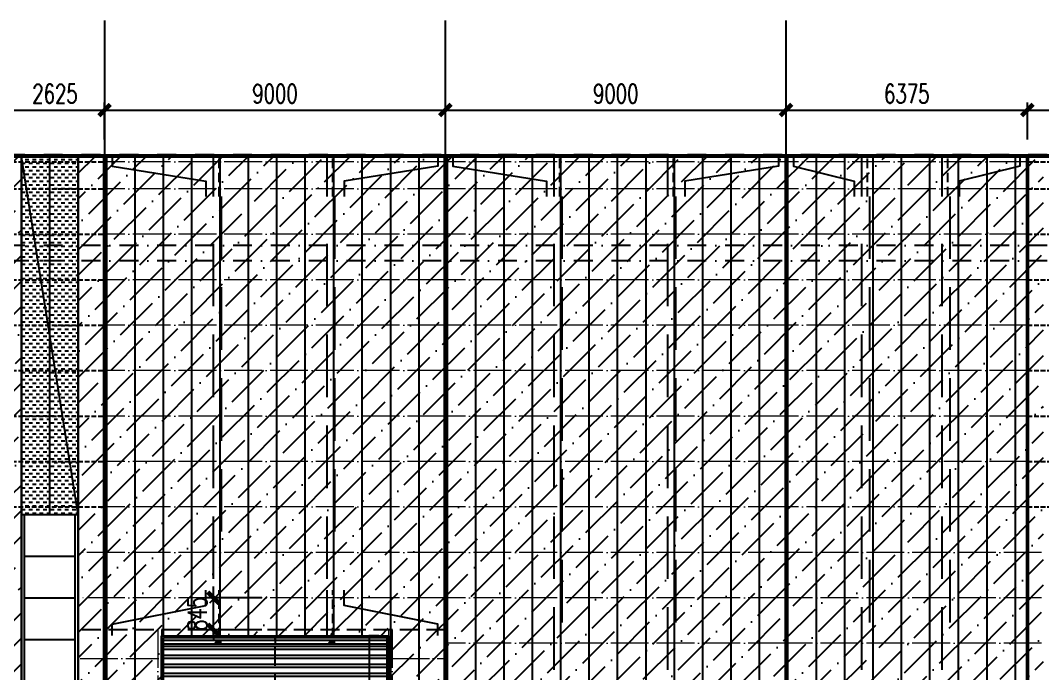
# Model space of a CAD drawing. Extents: x -2072575 to 87763, y -155913 to 742026.
# Drawn here: x -1248479 to -1221479, y 511087 to 528335 of the extents above; entities that cross this region are included whole.
import ezdxf

# ---------------------------------------------------------------- set-up
doc = ezdxf.new("R2010")
doc.units = 0
doc.header["$LTSCALE"] = 1000
for name, pattern in [('20剖面图$0$DASH', [0.35, 0.25, -0.1]), ('__DASH', [0.35, 0.25, -0.1]), ('CENTER', [2, 1.25, -0.25, 0.25, -0.25]), ('DASHDOT', [1, 0.5, -0.25, 0, -0.25]), ('DASHED', [0.75, 0.5, -0.25]), ('DOT', [0.25, 0, -0.25]), ('DOTE', [2.42, 2, -0.2, 0.02, -0.2]), ('HIDDEN2', [0.1875, 0.125, -0.0625])]:
    doc.linetypes.add(name, pattern=pattern)
doc.layers.get('Defpoints').update_dxf_attribs({"color": 210})
for name, color, linetype in [('!ZN1-填充-8', 8, 'Continuous'), ('12圆钢+30钢套管撑杆', 3, 'Continuous'), ('12圆钢斜拉条', 30, 'Continuous'), ('12圆钢直拉条', 22, 'Continuous'), ('250×150×4.5×8 H型钢', 3, 'HIDDEN2'), ('3铝板幕墙', 3, 'Continuous'), ('4玻璃幕墙', 4, 'Continuous'), ('60x60x5钢方管', 6, '20剖面图$0$DASH'), ('A-AXIS-DOTE', 14, 'DOTE'), ('A-HATCH-2', 251, 'Continuous'), ('A-LIN-V', 9, 'Continuous'), ('A-WINDOW', 140, 'Continuous'), ('A-云线', 50, 'Continuous'), ('A-门窗表显示尺寸', 160, 'Continuous'), ('AS-WALL', 40, 'Continuous'), ('DIM', 173, 'Continuous'), ('DOT', 8, 'DOT'), ('DOTE', 1, 'CENTER'), ('IE-填充-JYZS', 7, 'Continuous'), ('压型钢板', 23, 'Continuous')]:
    doc.layers.add(name, color=color, linetype=linetype)
doc.layers.add('冷弯薄壁C型钢 250x75x20x3.0', color=51, linetype='DOTE', lineweight=0)
doc.layers.add('梁', color=4, linetype='Continuous', lineweight=18)
doc.styles.add('A-DIM_T3', font='SIMPLEX', dxfattribs={"width": 0.705882, "bigfont": 'GBCBIG'})
doc.styles.add('A-STANDARD', font='SIMPLEX', dxfattribs={"bigfont": 'GBCBIG'})
doc.styles.add('DHTEXT-1', font='romans.shx', dxfattribs={"width": 0.7, "bigfont": 'chinese.shx'})
doc.dimstyles.new('A-DIM&&20', dxfattribs={"dimtxt": 59.5, "dimasz": 20, "dimexe": 20, "dimexo": 20, "dimgap": 25.25, "dimtad": 1, "dimdec": 0, "dimzin": 0, "dimdsep": 46, "dimtxsty": 'A-DIM_T3', "dimblk": 'ARCHTICK', "dimcen": 0.09, "dimclrt": 7, "dimazin": 2, "dimtfac": 1, "dimtdec": 0, "dimtix": 1, "dimtmove": 2, "dimatfit": 3, "dimfxl": 0, "dimtolj": 1, "dimtzin": 0, "dimarcsym": 0})
doc.dimstyles.new('ZN200', dxfattribs={"dimscale": 200, "dimtxt": 2.5, "dimasz": 1.5, "dimexe": 1, "dimexo": 2, "dimgap": 0.9, "dimtad": 1, "dimdec": 0, "dimdsep": 46, "dimtxsty": 'DHTEXT-1', "dimblk": 'ARCHTICK', "dimcen": 2.5, "dimclrd": 173, "dimclre": 173, "dimclrt": 7, "dimazin": 2, "dimtfac": 1, "dimtdec": 0, "dimtix": 1, "dimtmove": 2, "dimatfit": 3, "dimfxl": 0, "dimtolj": 1, "dimtzin": 0, "dimarcsym": 0})
pattern_1 = [(45, (1318253.53, -507087.46), (252.5697, 926.08891), [1190.625, -238.125, 0, -238.125])]

# ---------------------------------------------------------------- blocks, each defined once
blk = doc.blocks.new('20250821133133')
at = {"layer": 'DOT', "linetype": 'DASHDOT'}
for p, q in [((163899.6, 17700), (-7859.1, 17700)), ((163899.6, 15300), (-7859.1, 15300)), ((163899.6, 14900), (-7859.1, 14900))]:
    blk.add_line(p, q, dxfattribs=at)
at = {"layer": 'DOTE', "ltscale": 250}
for p, q in [((72000, -5350), (72000, 21247.6)), ((81000, -5350), (81000, 21247.6)), ((90000, -5350), (90000, 21247.6))]:
    blk.add_line(p, q, dxfattribs=at)
blk = doc.blocks.new('20250905092536')
at = {"layer": '!ZN1-填充-8'}
h = blk.add_hatch(dxfattribs=at)
h.set_pattern_fill('ANSI36', color=252, scale=300, style=0)
h.set_pattern_definition(pattern_1)
h.paths.add_polyline_path([(69800, 0), (46600, 0), (67500, 0), (67500, 2400), (46500, 2400), (46500, 0), (42779, 0), (42800, 0), (44300, 0), (44300, 17650), (69800, 17650)])
h = blk.add_hatch(dxfattribs=at)
h.set_pattern_fill('ANSI36', color=252, scale=300, style=0)
h.set_pattern_definition(pattern_1)
h.paths.add_polyline_path([(96800, 17650), (71300, 17650), (71300, 0), (73500, 0), (73500, 5000), (79500, 5000), (79500, 0), (79800, 0), (81800, 0), (81800, 2400), (94500, 2400), (94500, 0), (81800, 0), (96800, 0)])
at = {"layer": 'IE-填充-JYZS', "ltscale": 10}
h = blk.add_hatch(dxfattribs=at)
h.set_pattern_fill('DASH', color=252, scale=100)
h.set_pattern_definition([(0, (1318253.53, -507087.465), (95.25, 95.25), [95.25, -95.25])])
h.paths.add_polyline_path([(69800, 8200), (71300, 8200), (71300, 17650), (69800, 17650)])
at = {"layer": '4玻璃幕墙', "color": 252, "ltscale": 1.5}
for p, q in [((69800, 0), (69800, 8200)), ((69800, 8200), (71300, 8200)), ((69880, 0), (69880, 8200)), ((71220, 0), (71220, 8200)), ((71300, 0), (71300, 8200)), ((69880, 7100), (71220, 7100)), ((69880, 6000), (71220, 6000)), ((69880, 4900), (71220, 4900))]:
    blk.add_line(p, q, dxfattribs=at)
at = {"layer": 'AS-WALL', "color": 252}
blk.add_lwpolyline([(71300, 8200), (71300, 8200), (69800, 17650)], dxfattribs=at)
at = {"layer": '压型钢板', "color": 252, "ltscale": 10}
for p, q in [((69800, 0), (69800, 17700)), ((70550, 8200), (70550, 17700)), ((71300, 0), (71300, 17700)), ((72050, 17700), (72050, 0)), ((72800, 17700), (72800, 0)), ((73550, 5000), (73550, 17700)), ((74300, 5000), (74300, 17700)), ((75050, 5000), (75050, 17700)), ((75800, 5000), (75800, 17700)), ((76550, 5000), (76550, 17700)), ((77300, 5000), (77300, 17700)), ((78050, 5000), (78050, 17700)), ((78800, 5000), (78800, 17700)), ((79550, 17700), (79550, 0)), ((80300, 17700), (80300, 0)), ((81050, 17700), (81050, 0)), ((81800, 17700), (81800, 0)), ((82550, 2400), (82550, 17700)), ((83300, 2400), (83300, 17700)), ((84050, 2400), (84050, 17700)), ((84800, 2400), (84800, 17700)), ((85550, 2400), (85550, 17700)), ((86300, 2400), (86300, 17700)), ((87050, 2400), (87050, 17700)), ((87800, 2400), (87800, 17700)), ((88550, 2400), (88550, 17700)), ((88550, 2400), (88550, 17700)), ((89300, 2400), (89300, 17700)), ((90050, 2400), (90050, 17700)), ((90800, 2400), (90800, 17700)), ((91550, 2400), (91550, 17700)), ((92300, 2400), (92300, 17700)), ((92300, 2400), (92300, 17700)), ((93050, 2400), (93050, 17700)), ((93800, 2400), (93800, 17700)), ((94550, 17700), (94550, 0)), ((95300, 17700), (95300, 0)), ((96050, 17700), (96050, 0)), ((96050, 17700), (96050, 0))]:
    blk.add_line(p, q, dxfattribs=at)
blk = doc.blocks.new('20250821140118')
at = {"layer": 'DOT', "linetype": 'DASHDOT'}
for p, q in [((163899.6, 17700), (-7859.1, 17700)), ((163899.6, 15300), (-7859.1, 15300)), ((163899.6, 14900), (-7859.1, 14900))]:
    blk.add_line(p, q, dxfattribs=at)
at = {"layer": 'DOTE', "ltscale": 250}
for p, q in [((72000, -5350), (72000, 21247.6)), ((81000, -5350), (81000, 21247.6)), ((90000, -5350), (90000, 21247.6))]:
    blk.add_line(p, q, dxfattribs=at)
blk = doc.blocks.new('_ArchTick')
at = {"color": 0, "linetype": 'ByBlock', "const_width": 0.4}
blk.add_lwpolyline([(-0.5, -0.5), (0.5, 0.5)], dxfattribs=at)
blk = doc.blocks.new('*D24')
at = {"layer": 'A-门窗表显示尺寸', "color": 0, "lineweight": -2, "transparency": 16777216}
for p, q in [((-1641480, 522217), (-1641480, 522000)), ((-1638480, 522217), (-1638480, 522000)), ((-1641480, 522020), (-1638480, 522020))]:
    blk.add_line(p, q, dxfattribs=at)
at = {"layer": 'Defpoints', "color": 0, "transparency": 16777216}
for p in [(-1641480, 522237), (-1638480, 522237), (-1638480, 522020)]:
    blk.add_point(p, dxfattribs=at)
at = {"layer": 'A-门窗表显示尺寸', "color": 0, "lineweight": -2, "transparency": 16777216, "xscale": 20, "yscale": 20, "zscale": 20, "rotation": 180}
blk.add_blockref('_ArchTick', (-1641480, 522020), dxfattribs=at)
at = {"layer": 'A-门窗表显示尺寸', "color": 0, "lineweight": -2, "transparency": 16777216, "xscale": 20, "yscale": 20, "zscale": 20}
blk.add_blockref('_ArchTick', (-1638480, 522020), dxfattribs=at)
at = {"layer": 'A-门窗表显示尺寸', "color": 7, "transparency": 16777216, "insert": (-1639980, 522075), "char_height": 59.5, "attachment_point": 5, "style": 'A-DIM_T3'}
blk.add_mtext('\\A1;3000', dxfattribs=at)
blk = doc.blocks.new('*D25')
at = {"layer": 'A-门窗表显示尺寸', "color": 0, "lineweight": -2, "transparency": 16777216}
for p, q in [((-1644480, 522217), (-1644480, 522000)), ((-1641480, 522217), (-1641480, 522000)), ((-1644480, 522020), (-1641480, 522020))]:
    blk.add_line(p, q, dxfattribs=at)
at = {"layer": 'Defpoints', "color": 0, "transparency": 16777216}
for p in [(-1644480, 522237), (-1641480, 522237), (-1641480, 522020)]:
    blk.add_point(p, dxfattribs=at)
at = {"layer": 'A-门窗表显示尺寸', "color": 0, "lineweight": -2, "transparency": 16777216, "xscale": 20, "yscale": 20, "zscale": 20, "rotation": 180}
blk.add_blockref('_ArchTick', (-1644480, 522020), dxfattribs=at)
at = {"layer": 'A-门窗表显示尺寸', "color": 0, "lineweight": -2, "transparency": 16777216, "xscale": 20, "yscale": 20, "zscale": 20}
blk.add_blockref('_ArchTick', (-1641480, 522020), dxfattribs=at)
at = {"layer": 'A-门窗表显示尺寸', "color": 7, "transparency": 16777216, "insert": (-1642980, 522075), "char_height": 59.5, "attachment_point": 5, "style": 'A-DIM_T3'}
blk.add_mtext('\\A1;3000', dxfattribs=at)
blk = doc.blocks.new('*D26')
at = {"layer": 'A-门窗表显示尺寸', "color": 0, "lineweight": -2, "transparency": 16777216}
for p, q in [((-1638740, 522237), (-1639001, 522237)), ((-1638981, 517237), (-1638981, 522237)), ((-1638740, 517237), (-1639001, 517237))]:
    blk.add_line(p, q, dxfattribs=at)
at = {"layer": 'Defpoints', "color": 0, "transparency": 16777216}
for p in [(-1638981, 522237), (-1638720, 522237), (-1638720, 517237)]:
    blk.add_point(p, dxfattribs=at)
at = {"layer": 'A-门窗表显示尺寸', "color": 0, "lineweight": -2, "transparency": 16777216, "xscale": 20, "yscale": 20, "zscale": 20}
for p, rotation in [((-1638981, 522237), 90), ((-1638981, 517237), 270)]:
    blk.add_blockref('_ArchTick', p, dxfattribs=dict(at, rotation=rotation))
at = {"layer": 'A-门窗表显示尺寸', "color": 7, "transparency": 16777216, "insert": (-1639036, 519737), "char_height": 59.5, "attachment_point": 5, "rotation": 90, "style": 'A-DIM_T3'}
blk.add_mtext('\\A1;5000', dxfattribs=at)
blk = doc.blocks.new('*D3491')
at = {"layer": 'Defpoints', "color": 0, "ltscale": 10, "transparency": 16777216}
for p in [(-1219254, 525969), (-1221879, 524787), (-1219254, 524787)]:
    blk.add_point(p, dxfattribs=at)
at = {"layer": 'DIM', "color": 173, "linetype": 'ByBlock', "lineweight": -2, "ltscale": 10, "transparency": 16777216}
for p, q in [((-1221879, 525187), (-1221879, 526169)), ((-1221879, 525969), (-1219254, 525969)), ((-1219254, 525187), (-1219254, 526169))]:
    blk.add_line(p, q, dxfattribs=at)
at = {"layer": 'DIM', "color": 173, "lineweight": -2, "ltscale": 10, "transparency": 16777216, "xscale": 300, "yscale": 300, "zscale": 300, "rotation": 180}
blk.add_blockref('_ArchTick', (-1221879, 525969), dxfattribs=at)
at = {"layer": 'DIM', "color": 173, "lineweight": -2, "ltscale": 10, "transparency": 16777216, "xscale": 300, "yscale": 300, "zscale": 300}
blk.add_blockref('_ArchTick', (-1219254, 525969), dxfattribs=at)
at = {"layer": 'DIM', "color": 7, "ltscale": 10, "transparency": 16777216, "insert": (-1220566, 526399), "char_height": 500, "attachment_point": 5, "style": 'DHTEXT-1'}
blk.add_mtext('\\A1;2625', dxfattribs=at)
blk = doc.blocks.new('*D3492')
at = {"layer": 'Defpoints', "color": 0, "ltscale": 10, "transparency": 16777216}
for p in [(-1221879, 525969), (-1228254, 524787), (-1221879, 524787)]:
    blk.add_point(p, dxfattribs=at)
at = {"layer": 'DIM', "color": 173, "linetype": 'ByBlock', "lineweight": -2, "ltscale": 10, "transparency": 16777216}
for p, q in [((-1228254, 525187), (-1228254, 526169)), ((-1228254, 525969), (-1221879, 525969)), ((-1221879, 525187), (-1221879, 526169))]:
    blk.add_line(p, q, dxfattribs=at)
at = {"layer": 'DIM', "color": 173, "lineweight": -2, "ltscale": 10, "transparency": 16777216, "xscale": 300, "yscale": 300, "zscale": 300, "rotation": 180}
blk.add_blockref('_ArchTick', (-1228254, 525969), dxfattribs=at)
at = {"layer": 'DIM', "color": 173, "lineweight": -2, "ltscale": 10, "transparency": 16777216, "xscale": 300, "yscale": 300, "zscale": 300}
blk.add_blockref('_ArchTick', (-1221879, 525969), dxfattribs=at)
at = {"layer": 'DIM', "color": 7, "ltscale": 10, "transparency": 16777216, "insert": (-1225066, 526399), "char_height": 500, "attachment_point": 5, "style": 'DHTEXT-1'}
blk.add_mtext('\\A1;6375', dxfattribs=at)
blk = doc.blocks.new('*D3493')
at = {"layer": 'Defpoints', "color": 0, "ltscale": 10, "transparency": 16777216}
for p in [(-1228254, 525969), (-1237254, 524787), (-1228254, 524787)]:
    blk.add_point(p, dxfattribs=at)
at = {"layer": 'DIM', "color": 173, "linetype": 'ByBlock', "lineweight": -2, "ltscale": 10, "transparency": 16777216}
for p, q in [((-1237254, 525187), (-1237254, 526169)), ((-1237254, 525969), (-1228254, 525969)), ((-1228254, 525187), (-1228254, 526169))]:
    blk.add_line(p, q, dxfattribs=at)
at = {"layer": 'DIM', "color": 173, "lineweight": -2, "ltscale": 10, "transparency": 16777216, "xscale": 300, "yscale": 300, "zscale": 300, "rotation": 180}
blk.add_blockref('_ArchTick', (-1237254, 525969), dxfattribs=at)
at = {"layer": 'DIM', "color": 173, "lineweight": -2, "ltscale": 10, "transparency": 16777216, "xscale": 300, "yscale": 300, "zscale": 300}
blk.add_blockref('_ArchTick', (-1228254, 525969), dxfattribs=at)
at = {"layer": 'DIM', "color": 7, "ltscale": 10, "transparency": 16777216, "insert": (-1232754, 526399), "char_height": 500, "attachment_point": 5, "style": 'DHTEXT-1'}
blk.add_mtext('\\A1;9000', dxfattribs=at)
blk = doc.blocks.new('*D3494')
at = {"layer": 'Defpoints', "color": 0, "ltscale": 10, "transparency": 16777216}
for p in [(-1237254, 525969), (-1246254, 524787), (-1237254, 524787)]:
    blk.add_point(p, dxfattribs=at)
at = {"layer": 'DIM', "color": 173, "linetype": 'ByBlock', "lineweight": -2, "ltscale": 10, "transparency": 16777216}
for p, q in [((-1246254, 525187), (-1246254, 526169)), ((-1246254, 525969), (-1237254, 525969)), ((-1237254, 525187), (-1237254, 526169))]:
    blk.add_line(p, q, dxfattribs=at)
at = {"layer": 'DIM', "color": 173, "lineweight": -2, "ltscale": 10, "transparency": 16777216, "xscale": 300, "yscale": 300, "zscale": 300, "rotation": 180}
blk.add_blockref('_ArchTick', (-1246254, 525969), dxfattribs=at)
at = {"layer": 'DIM', "color": 173, "lineweight": -2, "ltscale": 10, "transparency": 16777216, "xscale": 300, "yscale": 300, "zscale": 300}
blk.add_blockref('_ArchTick', (-1237254, 525969), dxfattribs=at)
at = {"layer": 'DIM', "color": 7, "ltscale": 10, "transparency": 16777216, "insert": (-1241754, 526399), "char_height": 500, "attachment_point": 5, "style": 'DHTEXT-1'}
blk.add_mtext('\\A1;9000', dxfattribs=at)
blk = doc.blocks.new('*D3495')
at = {"layer": 'Defpoints', "color": 0, "ltscale": 10, "transparency": 16777216}
for p in [(-1246254, 525969), (-1248879, 524787), (-1246254, 524787)]:
    blk.add_point(p, dxfattribs=at)
at = {"layer": 'DIM', "color": 173, "linetype": 'ByBlock', "lineweight": -2, "ltscale": 10, "transparency": 16777216}
for p, q in [((-1248879, 525187), (-1248879, 526169)), ((-1248879, 525969), (-1246254, 525969)), ((-1246254, 525187), (-1246254, 526169))]:
    blk.add_line(p, q, dxfattribs=at)
at = {"layer": 'DIM', "color": 173, "lineweight": -2, "ltscale": 10, "transparency": 16777216, "xscale": 300, "yscale": 300, "zscale": 300, "rotation": 180}
blk.add_blockref('_ArchTick', (-1248879, 525969), dxfattribs=at)
at = {"layer": 'DIM', "color": 173, "lineweight": -2, "ltscale": 10, "transparency": 16777216, "xscale": 300, "yscale": 300, "zscale": 300}
blk.add_blockref('_ArchTick', (-1246254, 525969), dxfattribs=at)
at = {"layer": 'DIM', "color": 7, "ltscale": 10, "transparency": 16777216, "insert": (-1247566, 526399), "char_height": 500, "attachment_point": 5, "style": 'DHTEXT-1'}
blk.add_mtext('\\A1;2625', dxfattribs=at)
blk = doc.blocks.new('*D3514')
at = {"layer": 'Defpoints', "color": 0, "ltscale": 10, "transparency": 16777216}
for p in [(-1243379, 513087), (-1241704, 513087), (-1241704, 512242)]:
    blk.add_point(p, dxfattribs=at)
at = {"layer": 'DIM', "color": 173, "linetype": 'ByBlock', "lineweight": -2, "ltscale": 10, "transparency": 16777216}
for p, q in [((-1243379, 513087), (-1243379, 513387)), ((-1242104, 513087), (-1243579, 513087)), ((-1243379, 512242), (-1243379, 513087)), ((-1242104, 512242), (-1243579, 512242)), ((-1243379, 512242), (-1243379, 511942))]:
    blk.add_line(p, q, dxfattribs=at)
at = {"layer": 'DIM', "color": 173, "lineweight": -2, "ltscale": 10, "transparency": 16777216, "xscale": 300, "yscale": 300, "zscale": 300}
for p, rotation in [((-1243379, 513087), 270), ((-1243379, 512242), 90)]:
    blk.add_blockref('_ArchTick', p, dxfattribs=dict(at, rotation=rotation))
at = {"layer": 'DIM', "color": 7, "ltscale": 10, "transparency": 16777216, "insert": (-1243809, 512665), "char_height": 500, "attachment_point": 5, "rotation": 90, "style": 'DHTEXT-1'}
blk.add_mtext('\\A1;845', dxfattribs=at)
blk = doc.blocks.new('434')
at = {"layer": 'A-HATCH-2'}
h = blk.add_hatch(dxfattribs=at)
h.set_pattern_fill('ANSI32', color=256, scale=50, angle=45)
h.set_pattern_definition([(180, (-500, 6e-11), (-1e-14, -238.125), []), (180, (-579.38, 79.38), (-1e-14, -238.125), [])])
h.paths.add_polyline_path([(-1644480.2, 522187.5), (-1638530.2, 522187.5), (-1638530.2, 517287.5), (-1644480.2, 517287.5)])
at = {"layer": 'A-AXIS-DOTE', "linetype": '__DASH', "ltscale": 2}
blk.add_line((-1641480.2, 517237.5), (-1641480.2, 522237.5), dxfattribs=at)
at = {"layer": 'A-WINDOW'}
for points in [[(-1644480.2, 522237.5), (-1638480.2, 522237.5), (-1638480.2, 517237.5), (-1644480.2, 517237.5)], [(-1644430.2, 522187.5), (-1638530.2, 522187.5), (-1638530.2, 517287.5), (-1644430.2, 517287.5)]]:
    blk.add_lwpolyline(points, close=True, dxfattribs=at)
at = {"layer": 'A-门窗表显示尺寸', "color": 3, "style": 'A-STANDARD', "width": 0.705882}
blk.add_text('JLM6050', height=59.5, dxfattribs=at).set_placement((-1644380, 517317.5))
at = {"layer": 'A-门窗表显示尺寸'}
for p1, p2, distance, picture, middle in [((-1644480.2, 522237.5), (-1641480.2, 522237.5), -217.5, '*D25', (-1642980.2, 522075)), ((-1641480.2, 522237.5), (-1638480.2, 522237.5), -217.5, '*D24', (-1639980.2, 522075)), ((-1638720.2, 517237.5), (-1638720.2, 522237.5), 260.4, '*D26', (-1639035.6, 519737.5))]:
    dim = blk.add_aligned_dim(p1=p1, p2=p2, distance=distance, dimstyle='A-DIM&&20', dxfattribs=at)
    dim.commit()
    dim.dimension.update_dxf_attribs({"geometry": picture, "text_midpoint": middle})

msp = doc.modelspace()

# ---------------------------------------------------------------- linework, layer by layer
at = {"layer": 'A-LIN-V'}
for p, q in [((-1319053.5, 524787.5), (-1161053.5, 524787.5)), ((-1319053.5, 524737.5), (-1161053.5, 524737.5)), ((-1248453.5, 524737.5), (-1248453.5, 506787.5)), ((-1246953.5, 524737.5), (-1246953.5, 506787.5))]:
    msp.add_line(p, q, dxfattribs=at)

# ---------------------------------------------------------------- block references
at = {"layer": 'A-云线', "ltscale": 10}
msp.add_blockref('20250821133133', (-1318253.5, 507087.5), dxfattribs=at)

# ---------------------------------------------------------------- next in the draw order: block references
at = {"layer": '3铝板幕墙', "ltscale": 1000}
msp.add_blockref('20250905092536', (-1318253.5, 507087.5), dxfattribs=at)

# ---------------------------------------------------------------- next in the draw order: linework, layer by layer
at = {"layer": '12圆钢+30钢套管撑杆', "color": 3}
for p, q in [((-1243378.5, 523687.5), (-1243378.5, 524787.5)), ((-1240378.5, 523687.5), (-1240378.5, 524787.5)), ((-1234378.5, 523687.5), (-1234378.5, 524787.5)), ((-1231378.5, 523687.5), (-1231378.5, 524787.5)), ((-1226253.5, 523687.5), (-1226253.5, 524787.5)), ((-1224128.5, 523687.5), (-1224128.5, 524787.5)), ((-1243378.5, 512042.5), (-1243378.5, 513287.5)), ((-1240378.5, 512042.5), (-1240378.5, 513287.5))]:
    msp.add_line(p, q, dxfattribs=at)
at = {"layer": '12圆钢+30钢套管撑杆', "color": 3, "linetype": 'DASHED', "ltscale": 0.5}
for p, q in [((-1243228.5, 523687.5), (-1243228.5, 524787.5)), ((-1240228.5, 523687.5), (-1240228.5, 524787.5)), ((-1234228.5, 523687.5), (-1234228.5, 524787.5)), ((-1231228.5, 523687.5), (-1231228.5, 524787.5)), ((-1226103.5, 523687.5), (-1226103.5, 524787.5)), ((-1223978.5, 523687.5), (-1223978.5, 524787.5)), ((-1243228.5, 512042.5), (-1243228.5, 513287.5)), ((-1240228.5, 512042.5), (-1240228.5, 513287.5))]:
    msp.add_line(p, q, dxfattribs=at)
at = {"layer": '12圆钢斜拉条', "ltscale": 1000}
for points in [[(-1246053.5, 524787.5), (-1246053.5, 524487.5), (-1243578.5, 524087.5), (-1243578.5, 523687.5)], [(-1237453.5, 524787.5), (-1237453.5, 524487.5), (-1239928.5, 524087.5), (-1239928.5, 523687.5)], [(-1237053.5, 524787.5), (-1237053.5, 524487.5), (-1234578.5, 524087.5), (-1234578.5, 523687.5)], [(-1228453.5, 524787.5), (-1228453.5, 524487.5), (-1230928.5, 524087.5), (-1230928.5, 523687.5)], [(-1228053.5, 524787.5), (-1228053.5, 524487.5), (-1226453.5, 524087.5), (-1226453.5, 523687.5)], [(-1222078.5, 524787.5), (-1222078.5, 524487.5), (-1223678.5, 524087.5), (-1223678.5, 523687.5)], [(-1246053.5, 512092.5), (-1246053.5, 512392.5), (-1243578.5, 512887.5), (-1243578.5, 513287.5)], [(-1237453.5, 512092.5), (-1237453.5, 512392.5), (-1239928.5, 512887.5), (-1239928.5, 513287.5)]]:
    msp.add_lwpolyline(points, dxfattribs=at)
at = {"layer": '12圆钢直拉条', "ltscale": 1000}
for p, q in [((-1243178.5, 523687.5), (-1243178.5, 522037.5)), ((-1240178.5, 523687.5), (-1240178.5, 522037.5)), ((-1234178.5, 523687.5), (-1234178.5, 522037.5)), ((-1231178.5, 523687.5), (-1231178.5, 522037.5)), ((-1226053.5, 523687.5), (-1226053.5, 522037.5)), ((-1223928.5, 523687.5), (-1223928.5, 522037.5)), ((-1243378.5, 520787.5), (-1243378.5, 522437.5)), ((-1240378.5, 520787.5), (-1240378.5, 522437.5)), ((-1234378.5, 520787.5), (-1234378.5, 522437.5)), ((-1231378.5, 520787.5), (-1231378.5, 522437.5)), ((-1226253.5, 520787.5), (-1226253.5, 522437.5)), ((-1224128.5, 520787.5), (-1224128.5, 522437.5)), ((-1243178.5, 521287.5), (-1243178.5, 519637.5)), ((-1240178.5, 521287.5), (-1240178.5, 519637.5)), ((-1234178.5, 521287.5), (-1234178.5, 519637.5)), ((-1231178.5, 521287.5), (-1231178.5, 519637.5)), ((-1226053.5, 521287.5), (-1226053.5, 519637.5)), ((-1223928.5, 521287.5), (-1223928.5, 519637.5)), ((-1243378.5, 518387.5), (-1243378.5, 520037.5)), ((-1240378.5, 518387.5), (-1240378.5, 520037.5)), ((-1234378.5, 518387.5), (-1234378.5, 520037.5)), ((-1231378.5, 518387.5), (-1231378.5, 520037.5)), ((-1226253.5, 518387.5), (-1226253.5, 520037.5)), ((-1224128.5, 518387.5), (-1224128.5, 520037.5)), ((-1243178.5, 518887.5), (-1243178.5, 517237.5)), ((-1240178.5, 518887.5), (-1240178.5, 517237.5)), ((-1234178.5, 518887.5), (-1234178.5, 517237.5)), ((-1231178.5, 518887.5), (-1231178.5, 517237.5)), ((-1226053.5, 518887.5), (-1226053.5, 517237.5)), ((-1223928.5, 518887.5), (-1223928.5, 517237.5)), ((-1243378.5, 515987.5), (-1243378.5, 517637.5)), ((-1240378.5, 515987.5), (-1240378.5, 517637.5)), ((-1234378.5, 515987.5), (-1234378.5, 517637.5)), ((-1231378.5, 515987.5), (-1231378.5, 517637.5)), ((-1226253.5, 515987.5), (-1226253.5, 517637.5)), ((-1224128.5, 515987.5), (-1224128.5, 517637.5)), ((-1243178.5, 516487.5), (-1243178.5, 514837.5)), ((-1240178.5, 516487.5), (-1240178.5, 514837.5)), ((-1234178.5, 516487.5), (-1234178.5, 514837.5)), ((-1231178.5, 516487.5), (-1231178.5, 514837.5)), ((-1226053.5, 516487.5), (-1226053.5, 514837.5)), ((-1226053.5, 516487.5), (-1226053.5, 514837.5)), ((-1223928.5, 516487.5), (-1223928.5, 514837.5)), ((-1223928.5, 516487.5), (-1223928.5, 514837.5)), ((-1243378.5, 513587.5), (-1243378.5, 515237.5)), ((-1240378.5, 513587.5), (-1240378.5, 515237.5)), ((-1234378.5, 513587.5), (-1234378.5, 515237.5)), ((-1231378.5, 513587.5), (-1231378.5, 515237.5)), ((-1226253.5, 513587.5), (-1226253.5, 515237.5)), ((-1224128.5, 513587.5), (-1224128.5, 515237.5)), ((-1234178.5, 514087.5), (-1234178.5, 512437.5)), ((-1231178.5, 514087.5), (-1231178.5, 512437.5)), ((-1226053.5, 514087.5), (-1226053.5, 512437.5)), ((-1223928.5, 514087.5), (-1223928.5, 512437.5)), ((-1234378.5, 511187.5), (-1234378.5, 512837.5)), ((-1231378.5, 511187.5), (-1231378.5, 512837.5)), ((-1226253.5, 511187.5), (-1226253.5, 512837.5)), ((-1224128.5, 511187.5), (-1224128.5, 512837.5))]:
    msp.add_line(p, q, dxfattribs=at)
at = {"layer": '250×150×4.5×8 H型钢', "linetype": '20剖面图$0$DASH', "ltscale": 2}
msp.add_line((-1237253.5, 512242.5), (-1246903.5, 512242.5), dxfattribs=at)
at = {"layer": '60x60x5钢方管', "ltscale": 0.5}
for p, q in [((-1248878.5, 524600), (-1246253.5, 524600)), ((-1221878.5, 524600), (-1219253.5, 524600)), ((-1248878.5, 523887.5), (-1246253.5, 523887.5)), ((-1221878.5, 523887.5), (-1219253.5, 523887.5)), ((-1248878.5, 522687.5), (-1246253.5, 522687.5)), ((-1221878.5, 522687.5), (-1219253.5, 522687.5)), ((-1248878.5, 521487.5), (-1246253.5, 521487.5)), ((-1221878.5, 521487.5), (-1219253.5, 521487.5)), ((-1248878.5, 520287.5), (-1246253.5, 520287.5)), ((-1221878.5, 520287.5), (-1219253.5, 520287.5)), ((-1248878.5, 519087.5), (-1246253.5, 519087.5)), ((-1221878.5, 519087.5), (-1219253.5, 519087.5)), ((-1248878.5, 517887.5), (-1246253.5, 517887.5)), ((-1221878.5, 517887.5), (-1219253.5, 517887.5)), ((-1248878.5, 516687.5), (-1246253.5, 516687.5)), ((-1221878.5, 516687.5), (-1219253.5, 516687.5)), ((-1248878.5, 515487.5), (-1246253.5, 515487.5)), ((-1221878.5, 515487.5), (-1219253.5, 515487.5))]:
    msp.add_line(p, q, dxfattribs=at)
at = {"layer": '冷弯薄壁C型钢 250x75x20x3.0', "ltscale": 0.5}
for p, q in [((-1237253.5, 524600), (-1246253.5, 524600)), ((-1228253.5, 524600), (-1237253.5, 524600)), ((-1221878.5, 524600), (-1228253.5, 524600)), ((-1237253.5, 523887.5), (-1246253.5, 523887.5)), ((-1228253.5, 523887.5), (-1237253.5, 523887.5)), ((-1221878.5, 523887.5), (-1228253.5, 523887.5)), ((-1237253.5, 522687.5), (-1246253.5, 522687.5)), ((-1228253.5, 522687.5), (-1237253.5, 522687.5)), ((-1221878.5, 522687.5), (-1228253.5, 522687.5)), ((-1237253.5, 521487.5), (-1246253.5, 521487.5)), ((-1228253.5, 521487.5), (-1237253.5, 521487.5)), ((-1221878.5, 521487.5), (-1228253.5, 521487.5)), ((-1237253.5, 520287.5), (-1246253.5, 520287.5)), ((-1228253.5, 520287.5), (-1237253.5, 520287.5)), ((-1221878.5, 520287.5), (-1228253.5, 520287.5)), ((-1237253.5, 519087.5), (-1246253.5, 519087.5)), ((-1228253.5, 519087.5), (-1237253.5, 519087.5)), ((-1221878.5, 519087.5), (-1228253.5, 519087.5)), ((-1237253.5, 517887.5), (-1246253.5, 517887.5)), ((-1228253.5, 517887.5), (-1237253.5, 517887.5)), ((-1221878.5, 517887.5), (-1228253.5, 517887.5)), ((-1237253.5, 516687.5), (-1246253.5, 516687.5)), ((-1228253.5, 516687.5), (-1237253.5, 516687.5)), ((-1221878.5, 516687.5), (-1228253.5, 516687.5)), ((-1237253.5, 515487.5), (-1246253.5, 515487.5)), ((-1228253.5, 515487.5), (-1237253.5, 515487.5)), ((-1221878.5, 515487.5), (-1228253.5, 515487.5)), ((-1237253.5, 514287.5), (-1246903.5, 514287.5)), ((-1237253.5, 514287.5), (-1246253.5, 514287.5)), ((-1228253.5, 514287.5), (-1237253.5, 514287.5)), ((-1221503.5, 514287.5), (-1228253.5, 514287.5)), ((-1237253.5, 513087.5), (-1246903.5, 513087.5)), ((-1228253.5, 513087.5), (-1237253.5, 513087.5)), ((-1221503.5, 513087.5), (-1228253.5, 513087.5)), ((-1244851.1, 512242.5), (-1244851.1, 507087.5)), ((-1244753.5, 512242.5), (-1244753.5, 507087.5)), ((-1238753.5, 512242.5), (-1238753.5, 507087.5)), ((-1238656, 512242.5), (-1238656, 507087.5)), ((-1228253.5, 511887.5), (-1237253.5, 511887.5)), ((-1221503.5, 511887.5), (-1228253.5, 511887.5)), ((-1246903.5, 511487.5), (-1244823.5, 511487.5)), ((-1238676.3, 511487.5), (-1237253.5, 511487.5))]:
    msp.add_line(p, q, dxfattribs=at)
at = {"layer": '梁', "ltscale": 10, "const_width": 100}
for points in [[(-1246253.5, 524787.5), (-1246253.5, 506787.5)], [(-1237253.5, 524787.5), (-1237253.5, 506787.5)], [(-1228253.5, 524787.5), (-1228253.5, 506787.5)]]:
    msp.add_lwpolyline(points, dxfattribs=at)
at = {"layer": '梁', "color": 1, "ltscale": 10, "const_width": 100}
msp.add_lwpolyline([(-1221878.5, 524787.5), (-1221878.5, 506787.5)], dxfattribs=at)

# ---------------------------------------------------------------- next in the draw order: block references
at = {"layer": 'A-LIN-V'}
msp.add_blockref('434', (399726.6, -10150), dxfattribs=at)
at = {"layer": 'A-云线', "ltscale": 10}
msp.add_blockref('20250821140118', (-1318253.5, 507087.5), dxfattribs=at)

# ---------------------------------------------------------------- next in the draw order: dimensions: what is measured, and where the dimension line sits
at = {"layer": 'DIM', "ltscale": 10}
for base, p1, p2, picture, middle in [((-1246253.5, 525969.3), (-1248878.5, 524787.5), (-1246253.5, 524787.5), '*D3495', (-1247566, 526399.3)), ((-1237253.5, 525969.3), (-1246253.5, 524787.5), (-1237253.5, 524787.5), '*D3494', (-1241753.5, 526399.3)), ((-1228253.5, 525969.3), (-1237253.5, 524787.5), (-1228253.5, 524787.5), '*D3493', (-1232753.5, 526399.3)), ((-1221878.5, 525969.3), (-1228253.5, 524787.5), (-1221878.5, 524787.5), '*D3492', (-1225066, 526399.3)), ((-1219253.5, 525969.3), (-1221878.5, 524787.5), (-1219253.5, 524787.5), '*D3491', (-1220566, 526399.3))]:
    dim = msp.add_linear_dim(base=base, p1=p1, p2=p2, dimstyle='ZN200', override={"dimfxl": 2}, dxfattribs=at)
    dim.commit()
    dim.dimension.update_dxf_attribs({"geometry": picture, "text_midpoint": middle})
dim = msp.add_linear_dim(base=(-1243378.5, 513087.5), p1=(-1241703.5, 512242.5), p2=(-1241703.5, 513087.5), angle=90, dimstyle='ZN200', override={"dimfxl": 2}, dxfattribs=at)
dim.commit()
dim.dimension.update_dxf_attribs({"geometry": '*D3514', "text_midpoint": (-1243808.5, 512665)})

doc.saveas('drawing.dxf')
